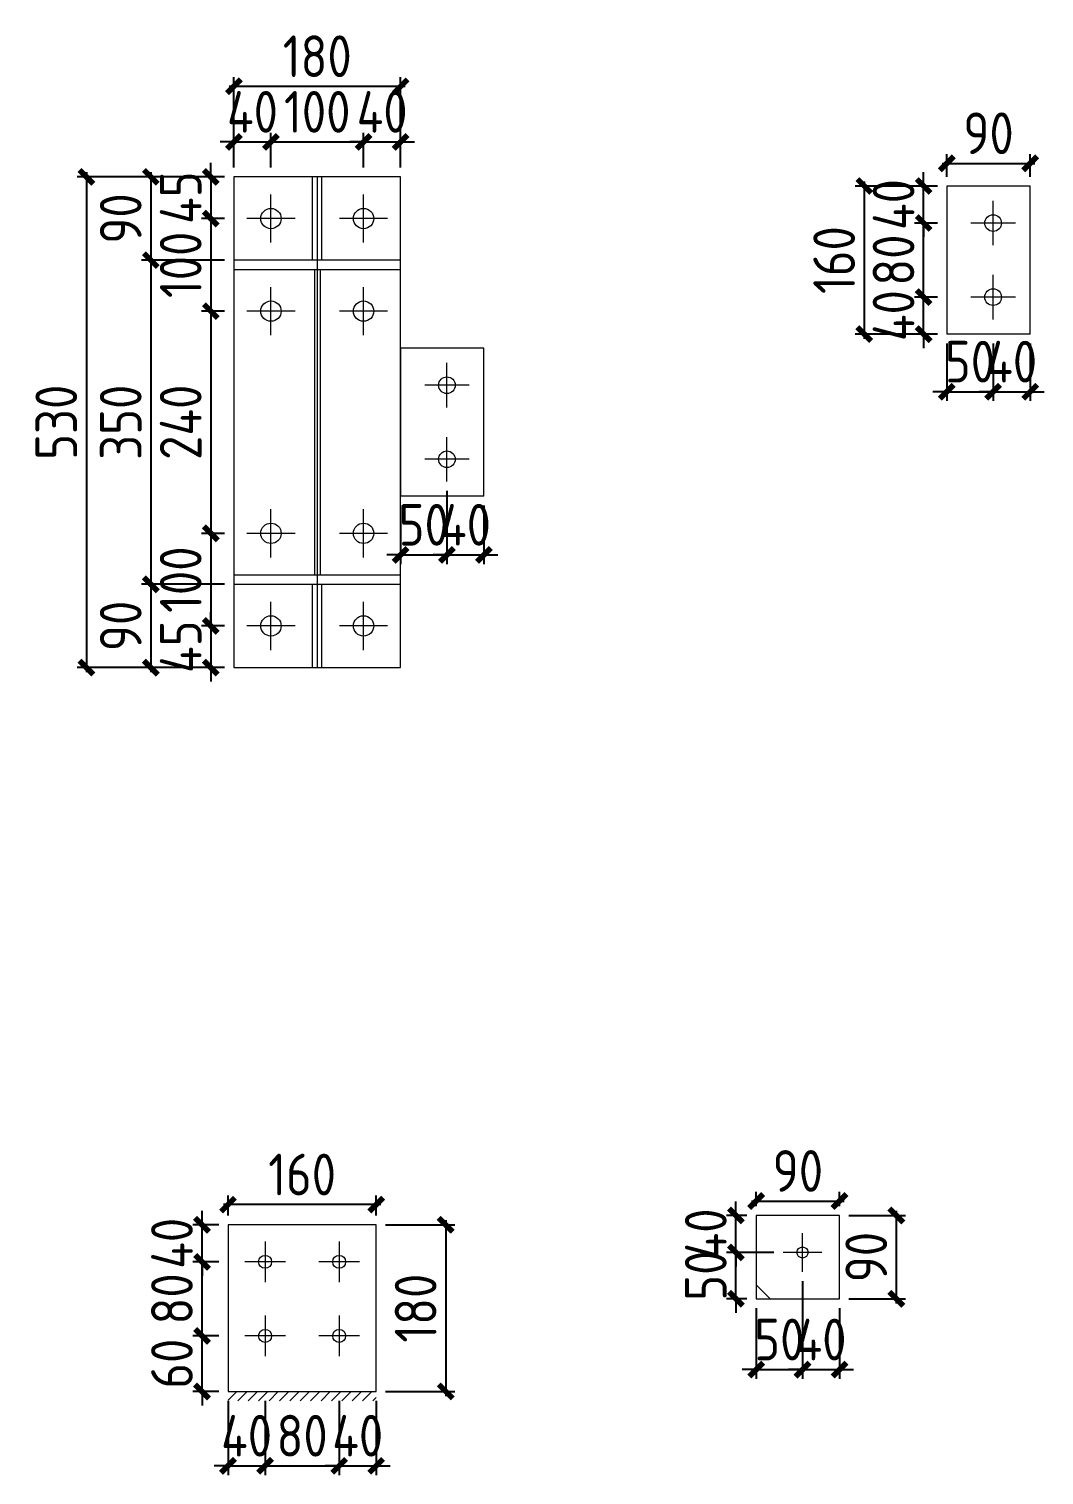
# Model space of a CAD drawing. Extents: x 485428 to 797698, y 56414 to 211814.
# Drawn here: x 760283 to 762476, y 138087 to 141211 of the extents above; entities that cross this region are included whole.
import ezdxf

# ---------------------------------------------------------------- set-up
doc = ezdxf.new("R2010")
doc.units = 0
doc.header["$LTSCALE"] = 1000
doc.header["$MEASUREMENT"] = 0
doc.styles.get("Standard").update_dxf_attribs({"font": 'gbenor.shx', "bigfont": 'gbcbig.shx'})
doc.dimstyles.get("Standard").update_dxf_attribs({"dimscale": 100, "dimtxt": 2, "dimasz": 0.4, "dimexe": 0.5, "dimexo": 1, "dimgap": 0.5, "dimtad": 1, "dimdec": 0, "dimzin": 0, "dimdsep": 46, "dimtxsty": 'Standard', "dimblk": 'ARCHTICK', "dimcen": 0.09, "dimadec": 0, "dimazin": 0, "dimtfac": 1, "dimtdec": 0, "dimtix": 1, "dimtmove": 2, "dimatfit": 3, "dimfxl": 1, "dimtolj": 1, "dimtzin": 0, "dimarcsym": 0})

# ---------------------------------------------------------------- blocks, each defined once
blk = doc.blocks.new('_ArchTick')
at = {"color": 0, "linetype": 'ByBlock', "const_width": 0.4}
blk.add_lwpolyline([(-0.5, -0.5), (0.5, 0.5)], dxfattribs=at)
blk = doc.blocks.new('*D2225')
at = {"color": 3, "lineweight": -2}
for p, q in [((760726.1, 140910.9), (760726.1, 140986.4)), ((760806.1, 140910.9), (760806.1, 140986.4)), ((760726.1, 140966.4), (760696.1, 140966.4)), ((760726.1, 140966.4), (760806.1, 140966.4)), ((760806.1, 140966.4), (760836.1, 140966.4))]:
    blk.add_line(p, q, dxfattribs=at)
at = {"layer": 'Defpoints', "color": 0}
for p in [(760806.1, 140966.4), (760726.1, 140890.9), (760806.1, 140890.9)]:
    blk.add_point(p, dxfattribs=at)
at = {"color": 3, "lineweight": -2, "xscale": 30, "yscale": 30, "zscale": 30}
blk.add_blockref('_ArchTick', (760726.1, 140966.4), dxfattribs=at)
at = {"color": 3, "lineweight": -2, "xscale": 30, "yscale": 30, "zscale": 30, "rotation": 180}
blk.add_blockref('_ArchTick', (760806.1, 140966.4), dxfattribs=at)
at = {"color": 0, "lineweight": 15, "insert": (760766.1, 141031.4), "char_height": 90, "attachment_point": 5}
blk.add_mtext('\\A1;40', dxfattribs=at)
blk = doc.blocks.new('*D2188')
at = {"color": 3, "lineweight": -2}
for p, q in [((760806.1, 140910.9), (760806.1, 140986.4)), ((761006.1, 140910.9), (761006.1, 140986.4)), ((760796.1, 140966.4), (761016.1, 140966.4))]:
    blk.add_line(p, q, dxfattribs=at)
at = {"layer": 'Defpoints', "color": 0}
for p in [(761006.1, 140966.4), (760806.1, 140890.9), (761006.1, 140890.9)]:
    blk.add_point(p, dxfattribs=at)
at = {"color": 3, "lineweight": -2, "xscale": 30, "yscale": 30, "zscale": 30, "rotation": 180}
blk.add_blockref('_ArchTick', (760806.1, 140966.4), dxfattribs=at)
at = {"color": 3, "lineweight": -2, "xscale": 30, "yscale": 30, "zscale": 30}
blk.add_blockref('_ArchTick', (761006.1, 140966.4), dxfattribs=at)
at = {"color": 0, "lineweight": 15, "insert": (760906.1, 141031.4), "char_height": 90, "attachment_point": 5}
blk.add_mtext('\\A1;100', dxfattribs=at)
blk = doc.blocks.new('*D2226')
at = {"color": 3, "lineweight": -2}
for p, q in [((761006.1, 140910.9), (761006.1, 140986.4)), ((761086.1, 140910.9), (761086.1, 140986.4)), ((761006.1, 140966.4), (760976.1, 140966.4)), ((761006.1, 140966.4), (761086.1, 140966.4)), ((761086.1, 140966.4), (761116.1, 140966.4))]:
    blk.add_line(p, q, dxfattribs=at)
at = {"layer": 'Defpoints', "color": 0}
for p in [(761086.1, 140966.4), (761006.1, 140890.9), (761086.1, 140890.9)]:
    blk.add_point(p, dxfattribs=at)
at = {"color": 3, "lineweight": -2, "xscale": 30, "yscale": 30, "zscale": 30}
blk.add_blockref('_ArchTick', (761006.1, 140966.4), dxfattribs=at)
at = {"color": 3, "lineweight": -2, "xscale": 30, "yscale": 30, "zscale": 30, "rotation": 180}
blk.add_blockref('_ArchTick', (761086.1, 140966.4), dxfattribs=at)
at = {"color": 0, "lineweight": 15, "insert": (761046.1, 141031.4), "char_height": 90, "attachment_point": 5}
blk.add_mtext('\\A1;40', dxfattribs=at)
blk = doc.blocks.new('*D2189')
at = {"color": 3, "lineweight": -2}
for p, q in [((760676.2, 140890.9), (760676.2, 140920.9)), ((760706.1, 140890.9), (760656.2, 140890.9)), ((760676.2, 140890.9), (760676.2, 140800.9)), ((760706.1, 140800.9), (760656.2, 140800.9)), ((760676.2, 140800.9), (760676.2, 140770.9))]:
    blk.add_line(p, q, dxfattribs=at)
at = {"layer": 'Defpoints', "color": 0}
for p in [(760726.1, 140890.9), (760676.2, 140800.9), (760726.1, 140800.9)]:
    blk.add_point(p, dxfattribs=at)
at = {"color": 3, "lineweight": -2, "xscale": 30, "yscale": 30, "zscale": 30}
for p, rotation in [((760676.2, 140890.9), 270), ((760676.2, 140800.9), 90)]:
    blk.add_blockref('_ArchTick', p, dxfattribs=dict(at, rotation=rotation))
at = {"color": 0, "lineweight": 15, "insert": (760611.2, 140845.9), "char_height": 90, "attachment_point": 5, "rotation": 90}
blk.add_mtext('\\A1;45', dxfattribs=at)
blk = doc.blocks.new('*D2190')
at = {"color": 3, "lineweight": -2}
for p, q in [((760706.1, 140800.9), (760656.2, 140800.9)), ((760676.2, 140810.9), (760676.2, 140590.9)), ((760706.1, 140600.9), (760656.2, 140600.9))]:
    blk.add_line(p, q, dxfattribs=at)
at = {"layer": 'Defpoints', "color": 0}
for p in [(760726.1, 140800.9), (760676.2, 140600.9), (760726.1, 140600.9)]:
    blk.add_point(p, dxfattribs=at)
at = {"color": 3, "lineweight": -2, "xscale": 30, "yscale": 30, "zscale": 30}
for p, rotation in [((760676.2, 140800.9), 90), ((760676.2, 140600.9), 270)]:
    blk.add_blockref('_ArchTick', p, dxfattribs=dict(at, rotation=rotation))
at = {"color": 0, "lineweight": 15, "insert": (760611.2, 140700.9), "char_height": 90, "attachment_point": 5, "rotation": 90}
blk.add_mtext('\\A1;100', dxfattribs=at)
blk = doc.blocks.new('*D2191')
at = {"color": 3, "lineweight": -2}
for p, q in [((760676.2, 140610.9), (760676.2, 140110.9)), ((760706.1, 140600.9), (760656.2, 140600.9)), ((760706.1, 140120.9), (760656.2, 140120.9))]:
    blk.add_line(p, q, dxfattribs=at)
at = {"layer": 'Defpoints', "color": 0}
for p in [(760726.1, 140600.9), (760676.2, 140120.9), (760726.1, 140120.9)]:
    blk.add_point(p, dxfattribs=at)
at = {"color": 3, "lineweight": -2, "xscale": 30, "yscale": 30, "zscale": 30}
for p, rotation in [((760676.2, 140600.9), 90), ((760676.2, 140120.9), 270)]:
    blk.add_blockref('_ArchTick', p, dxfattribs=dict(at, rotation=rotation))
at = {"color": 0, "lineweight": 15, "insert": (760611.2, 140360.9), "char_height": 90, "attachment_point": 5, "rotation": 90}
blk.add_mtext('\\A1;240', dxfattribs=at)
blk = doc.blocks.new('*D2192')
at = {"color": 3, "lineweight": -2}
for p, q in [((760706.1, 140120.9), (760656.2, 140120.9)), ((760676.2, 140130.9), (760676.2, 139910.9)), ((760706.1, 139920.9), (760656.2, 139920.9))]:
    blk.add_line(p, q, dxfattribs=at)
at = {"layer": 'Defpoints', "color": 0}
for p in [(760726.1, 140120.9), (760676.2, 139920.9), (760726.1, 139920.9)]:
    blk.add_point(p, dxfattribs=at)
at = {"color": 3, "lineweight": -2, "xscale": 30, "yscale": 30, "zscale": 30}
for p, rotation in [((760676.2, 140120.9), 90), ((760676.2, 139920.9), 270)]:
    blk.add_blockref('_ArchTick', p, dxfattribs=dict(at, rotation=rotation))
at = {"color": 0, "lineweight": 15, "insert": (760611.2, 140020.9), "char_height": 90, "attachment_point": 5, "rotation": 90}
blk.add_mtext('\\A1;100', dxfattribs=at)
blk = doc.blocks.new('*D2227')
at = {"color": 3, "lineweight": -2}
for p, q in [((760676.2, 139920.9), (760676.2, 139950.9)), ((760706.1, 139920.9), (760656.2, 139920.9)), ((760676.2, 139920.9), (760676.2, 139830.9)), ((760706.1, 139830.9), (760656.2, 139830.9)), ((760676.2, 139830.9), (760676.2, 139800.9))]:
    blk.add_line(p, q, dxfattribs=at)
at = {"layer": 'Defpoints', "color": 0}
for p in [(760726.1, 139920.9), (760676.2, 139830.9), (760726.1, 139830.9)]:
    blk.add_point(p, dxfattribs=at)
at = {"color": 3, "lineweight": -2, "xscale": 30, "yscale": 30, "zscale": 30}
for p, rotation in [((760676.2, 139920.9), 270), ((760676.2, 139830.9), 90)]:
    blk.add_blockref('_ArchTick', p, dxfattribs=dict(at, rotation=rotation))
at = {"color": 0, "lineweight": 15, "insert": (760611.2, 139875.9), "char_height": 90, "attachment_point": 5, "rotation": 90}
blk.add_mtext('\\A1;45', dxfattribs=at)
blk = doc.blocks.new('*D2228')
at = {"color": 3, "lineweight": -2}
for p, q in [((760706.1, 140890.9), (760526.7, 140890.9)), ((760546.7, 140900.9), (760546.7, 140700.9)), ((760706.1, 140710.9), (760526.7, 140710.9))]:
    blk.add_line(p, q, dxfattribs=at)
at = {"layer": 'Defpoints', "color": 0}
for p in [(760726.1, 140890.9), (760546.7, 140710.9), (760726.1, 140710.9)]:
    blk.add_point(p, dxfattribs=at)
at = {"color": 3, "lineweight": -2, "xscale": 30, "yscale": 30, "zscale": 30}
for p, rotation in [((760546.7, 140890.9), 90), ((760546.7, 140710.9), 270)]:
    blk.add_blockref('_ArchTick', p, dxfattribs=dict(at, rotation=rotation))
at = {"color": 0, "lineweight": 15, "insert": (760481.7, 140800.9), "char_height": 90, "attachment_point": 5, "rotation": 90}
blk.add_mtext('\\A1;90', dxfattribs=at)
blk = doc.blocks.new('*D2229')
at = {"color": 3, "lineweight": -2}
for p, q in [((760706.1, 140710.9), (760526.7, 140710.9)), ((760546.7, 140720.9), (760546.7, 140000.9)), ((760706.1, 140010.9), (760526.7, 140010.9))]:
    blk.add_line(p, q, dxfattribs=at)
at = {"layer": 'Defpoints', "color": 0}
for p in [(760726.1, 140710.9), (760546.7, 140010.9), (760726.1, 140010.9)]:
    blk.add_point(p, dxfattribs=at)
at = {"color": 3, "lineweight": -2, "xscale": 30, "yscale": 30, "zscale": 30}
for p, rotation in [((760546.7, 140710.9), 90), ((760546.7, 140010.9), 270)]:
    blk.add_blockref('_ArchTick', p, dxfattribs=dict(at, rotation=rotation))
at = {"color": 0, "lineweight": 15, "insert": (760481.7, 140360.9), "char_height": 90, "attachment_point": 5, "rotation": 90}
blk.add_mtext('\\A1;350', dxfattribs=at)
blk = doc.blocks.new('*D2230')
at = {"color": 3, "lineweight": -2}
for p, q in [((760706.1, 140010.9), (760526.7, 140010.9)), ((760546.7, 140020.9), (760546.7, 139820.9)), ((760706.1, 139830.9), (760526.7, 139830.9))]:
    blk.add_line(p, q, dxfattribs=at)
at = {"layer": 'Defpoints', "color": 0}
for p in [(760726.1, 140010.9), (760546.7, 139830.9), (760726.1, 139830.9)]:
    blk.add_point(p, dxfattribs=at)
at = {"color": 3, "lineweight": -2, "xscale": 30, "yscale": 30, "zscale": 30}
for p, rotation in [((760546.7, 140010.9), 90), ((760546.7, 139830.9), 270)]:
    blk.add_blockref('_ArchTick', p, dxfattribs=dict(at, rotation=rotation))
at = {"color": 0, "lineweight": 15, "insert": (760481.7, 139920.9), "char_height": 90, "attachment_point": 5, "rotation": 90}
blk.add_mtext('\\A1;90', dxfattribs=at)
blk = doc.blocks.new('*D2231')
at = {"color": 3, "lineweight": -2}
for p, q in [((760706.1, 140890.9), (760387.5, 140890.9)), ((760407.5, 140900.9), (760407.5, 139820.9)), ((760706.1, 139830.9), (760387.5, 139830.9))]:
    blk.add_line(p, q, dxfattribs=at)
at = {"layer": 'Defpoints', "color": 0}
for p in [(760726.1, 140890.9), (760407.5, 139830.9), (760726.1, 139830.9)]:
    blk.add_point(p, dxfattribs=at)
at = {"color": 3, "lineweight": -2, "xscale": 30, "yscale": 30, "zscale": 30}
for p, rotation in [((760407.5, 140890.9), 90), ((760407.5, 139830.9), 270)]:
    blk.add_blockref('_ArchTick', p, dxfattribs=dict(at, rotation=rotation))
at = {"color": 0, "lineweight": 15, "insert": (760342.5, 140360.9), "char_height": 90, "attachment_point": 5, "rotation": 90}
blk.add_mtext('\\A1;530', dxfattribs=at)
blk = doc.blocks.new('*D2232')
at = {"color": 3, "lineweight": -2}
for p, q in [((760726.1, 140910.9), (760726.1, 141106.5)), ((761086.1, 140910.9), (761086.1, 141106.5)), ((761096.1, 141086.5), (760716.1, 141086.5))]:
    blk.add_line(p, q, dxfattribs=at)
at = {"layer": 'Defpoints', "color": 0}
for p in [(760726.1, 141086.5), (760726.1, 140890.9), (761086.1, 140890.9)]:
    blk.add_point(p, dxfattribs=at)
at = {"color": 3, "lineweight": -2, "xscale": 30, "yscale": 30, "zscale": 30, "rotation": 180}
blk.add_blockref('_ArchTick', (760726.1, 141086.5), dxfattribs=at)
at = {"color": 3, "lineweight": -2, "xscale": 30, "yscale": 30, "zscale": 30}
blk.add_blockref('_ArchTick', (761086.1, 141086.5), dxfattribs=at)
at = {"color": 0, "lineweight": 15, "insert": (760906.1, 141151.5), "char_height": 90, "attachment_point": 5}
blk.add_mtext('\\A1;180', dxfattribs=at)
blk = doc.blocks.new('*D2233')
at = {"color": 3, "lineweight": -2}
for p, q in [((762215.5, 140631.2), (762215.5, 140661.2)), ((762245.6, 140631.2), (762195.5, 140631.2)), ((762215.5, 140551.2), (762215.5, 140631.2)), ((762245.6, 140551.2), (762195.5, 140551.2)), ((762215.5, 140551.2), (762215.5, 140521.2))]:
    blk.add_line(p, q, dxfattribs=at)
at = {"layer": 'Defpoints', "color": 0}
for p in [(762215.5, 140631.2), (762265.6, 140631.2), (762265.6, 140551.2)]:
    blk.add_point(p, dxfattribs=at)
at = {"color": 3, "lineweight": -2, "xscale": 30, "yscale": 30, "zscale": 30}
for p, rotation in [((762215.5, 140631.2), 270), ((762215.5, 140551.2), 90)]:
    blk.add_blockref('_ArchTick', p, dxfattribs=dict(at, rotation=rotation))
at = {"color": 0, "lineweight": 15, "insert": (762150.5, 140591.2), "char_height": 90, "attachment_point": 5, "rotation": 90}
blk.add_mtext('\\A1;40', dxfattribs=at)
blk = doc.blocks.new('*D2193')
at = {"color": 3, "lineweight": -2}
for p, q in [((762245.6, 140791.2), (762195.5, 140791.2)), ((762215.5, 140621.2), (762215.5, 140801.2)), ((762245.6, 140631.2), (762195.5, 140631.2))]:
    blk.add_line(p, q, dxfattribs=at)
at = {"layer": 'Defpoints', "color": 0}
for p in [(762215.5, 140791.2), (762265.6, 140791.2), (762265.6, 140631.2)]:
    blk.add_point(p, dxfattribs=at)
at = {"color": 3, "lineweight": -2, "xscale": 30, "yscale": 30, "zscale": 30}
for p, rotation in [((762215.5, 140791.2), 90), ((762215.5, 140631.2), 270)]:
    blk.add_blockref('_ArchTick', p, dxfattribs=dict(at, rotation=rotation))
at = {"color": 0, "lineweight": 15, "insert": (762150.5, 140711.2), "char_height": 90, "attachment_point": 5, "rotation": 90}
blk.add_mtext('\\A1;80', dxfattribs=at)
blk = doc.blocks.new('*D2234')
at = {"color": 3, "lineweight": -2}
for p, q in [((762215.5, 140871.2), (762215.5, 140901.2)), ((762245.6, 140871.2), (762195.5, 140871.2)), ((762215.5, 140791.2), (762215.5, 140871.2)), ((762245.6, 140791.2), (762195.5, 140791.2)), ((762215.5, 140791.2), (762215.5, 140761.2))]:
    blk.add_line(p, q, dxfattribs=at)
at = {"layer": 'Defpoints', "color": 0}
for p in [(762215.5, 140871.2), (762265.6, 140871.2), (762265.6, 140791.2)]:
    blk.add_point(p, dxfattribs=at)
at = {"color": 3, "lineweight": -2, "xscale": 30, "yscale": 30, "zscale": 30}
for p, rotation in [((762215.5, 140871.2), 270), ((762215.5, 140791.2), 90)]:
    blk.add_blockref('_ArchTick', p, dxfattribs=dict(at, rotation=rotation))
at = {"color": 0, "lineweight": 15, "insert": (762150.5, 140831.2), "char_height": 90, "attachment_point": 5, "rotation": 90}
blk.add_mtext('\\A1;40', dxfattribs=at)
blk = doc.blocks.new('*D2194')
at = {"color": 3, "lineweight": -2}
for p, q in [((762265.6, 140531.2), (762265.6, 140406.8)), ((762365.6, 140531.2), (762365.6, 140406.8)), ((762265.6, 140426.8), (762235.6, 140426.8)), ((762265.6, 140426.8), (762365.6, 140426.8)), ((762365.6, 140426.8), (762395.6, 140426.8))]:
    blk.add_line(p, q, dxfattribs=at)
at = {"layer": 'Defpoints', "color": 0}
for p in [(762265.6, 140551.2), (762365.6, 140551.2), (762365.6, 140426.8)]:
    blk.add_point(p, dxfattribs=at)
at = {"color": 3, "lineweight": -2, "xscale": 30, "yscale": 30, "zscale": 30}
blk.add_blockref('_ArchTick', (762265.6, 140426.8), dxfattribs=at)
at = {"color": 3, "lineweight": -2, "xscale": 30, "yscale": 30, "zscale": 30, "rotation": 180}
blk.add_blockref('_ArchTick', (762365.6, 140426.8), dxfattribs=at)
at = {"color": 0, "lineweight": 15, "insert": (762315.6, 140491.8), "char_height": 90, "attachment_point": 5}
blk.add_mtext('\\A1;50', dxfattribs=at)
blk = doc.blocks.new('*D2235')
at = {"color": 3, "lineweight": -2}
for p, q in [((762365.6, 140531.2), (762365.6, 140406.8)), ((762445.6, 140531.2), (762445.6, 140406.8)), ((762365.6, 140426.8), (762335.6, 140426.8)), ((762365.6, 140426.8), (762445.6, 140426.8)), ((762445.6, 140426.8), (762475.6, 140426.8))]:
    blk.add_line(p, q, dxfattribs=at)
at = {"layer": 'Defpoints', "color": 0}
for p in [(762365.6, 140551.2), (762445.6, 140551.2), (762445.6, 140426.8)]:
    blk.add_point(p, dxfattribs=at)
at = {"color": 3, "lineweight": -2, "xscale": 30, "yscale": 30, "zscale": 30}
blk.add_blockref('_ArchTick', (762365.6, 140426.8), dxfattribs=at)
at = {"color": 3, "lineweight": -2, "xscale": 30, "yscale": 30, "zscale": 30, "rotation": 180}
blk.add_blockref('_ArchTick', (762445.6, 140426.8), dxfattribs=at)
at = {"color": 0, "lineweight": 15, "insert": (762405.6, 140491.8), "char_height": 90, "attachment_point": 5}
blk.add_mtext('\\A1;40', dxfattribs=at)
blk = doc.blocks.new('*D2236')
at = {"color": 3, "lineweight": -2}
for p, q in [((762245.6, 140871.2), (762067.3, 140871.2)), ((762087.3, 140881.2), (762087.3, 140541.2)), ((762245.6, 140551.2), (762067.3, 140551.2))]:
    blk.add_line(p, q, dxfattribs=at)
at = {"layer": 'Defpoints', "color": 0}
for p in [(762265.6, 140871.2), (762087.3, 140551.2), (762265.6, 140551.2)]:
    blk.add_point(p, dxfattribs=at)
at = {"color": 3, "lineweight": -2, "xscale": 30, "yscale": 30, "zscale": 30}
for p, rotation in [((762087.3, 140871.2), 90), ((762087.3, 140551.2), 270)]:
    blk.add_blockref('_ArchTick', p, dxfattribs=dict(at, rotation=rotation))
at = {"color": 0, "lineweight": 15, "insert": (762022.3, 140711.2), "char_height": 90, "attachment_point": 5, "rotation": 90}
blk.add_mtext('\\A1;160', dxfattribs=at)
blk = doc.blocks.new('*D2237')
at = {"color": 3, "lineweight": -2}
for p, q in [((762255.6, 140920.1), (762455.6, 140920.1)), ((762265.6, 140891.2), (762265.6, 140940.1)), ((762445.6, 140891.2), (762445.6, 140940.1))]:
    blk.add_line(p, q, dxfattribs=at)
at = {"layer": 'Defpoints', "color": 0}
for p in [(762445.6, 140920.1), (762265.6, 140871.2), (762445.6, 140871.2)]:
    blk.add_point(p, dxfattribs=at)
at = {"color": 3, "lineweight": -2, "xscale": 30, "yscale": 30, "zscale": 30, "rotation": 180}
blk.add_blockref('_ArchTick', (762265.6, 140920.1), dxfattribs=at)
at = {"color": 3, "lineweight": -2, "xscale": 30, "yscale": 30, "zscale": 30}
blk.add_blockref('_ArchTick', (762445.6, 140920.1), dxfattribs=at)
at = {"color": 0, "lineweight": 15, "insert": (762355.6, 140985.1), "char_height": 90, "attachment_point": 5}
blk.add_mtext('\\A1;90', dxfattribs=at)
blk = doc.blocks.new('*D2238')
at = {"color": 3, "lineweight": -2}
for p, q in [((761186.1, 140212.9), (761186.1, 140054.4)), ((761086.1, 140180.9), (761086.1, 140054.4)), ((761086.1, 140074.4), (761056.1, 140074.4)), ((761086.1, 140074.4), (761186.1, 140074.4)), ((761186.1, 140074.4), (761216.1, 140074.4))]:
    blk.add_line(p, q, dxfattribs=at)
at = {"layer": 'Defpoints', "color": 0}
for p in [(761186.1, 140232.9), (761086.1, 140200.9), (761186.1, 140074.4)]:
    blk.add_point(p, dxfattribs=at)
at = {"color": 3, "lineweight": -2, "xscale": 30, "yscale": 30, "zscale": 30}
blk.add_blockref('_ArchTick', (761086.1, 140074.4), dxfattribs=at)
at = {"color": 3, "lineweight": -2, "xscale": 30, "yscale": 30, "zscale": 30, "rotation": 180}
blk.add_blockref('_ArchTick', (761186.1, 140074.4), dxfattribs=at)
at = {"color": 0, "lineweight": 15, "insert": (761136.1, 140139.4), "char_height": 90, "attachment_point": 5}
blk.add_mtext('\\A1;50', dxfattribs=at)
blk = doc.blocks.new('*D2239')
at = {"color": 3, "lineweight": -2}
for p, q in [((761186.1, 140212.9), (761186.1, 140054.4)), ((761266.1, 140180.9), (761266.1, 140054.4)), ((761186.1, 140074.4), (761156.1, 140074.4)), ((761186.1, 140074.4), (761266.1, 140074.4)), ((761266.1, 140074.4), (761296.1, 140074.4))]:
    blk.add_line(p, q, dxfattribs=at)
at = {"layer": 'Defpoints', "color": 0}
for p in [(761186.1, 140232.9), (761266.1, 140200.9), (761266.1, 140074.4)]:
    blk.add_point(p, dxfattribs=at)
at = {"color": 3, "lineweight": -2, "xscale": 30, "yscale": 30, "zscale": 30}
blk.add_blockref('_ArchTick', (761186.1, 140074.4), dxfattribs=at)
at = {"color": 3, "lineweight": -2, "xscale": 30, "yscale": 30, "zscale": 30, "rotation": 180}
blk.add_blockref('_ArchTick', (761266.1, 140074.4), dxfattribs=at)
at = {"color": 0, "lineweight": 15, "insert": (761226.1, 140139.4), "char_height": 90, "attachment_point": 5}
blk.add_mtext('\\A1;40', dxfattribs=at)
blk = doc.blocks.new('*D2256')
at = {"color": 3, "lineweight": -2}
for p, q in [((760713.4, 138247.3), (760713.4, 138086.7)), ((760793.4, 138247.3), (760793.4, 138086.7)), ((760713.4, 138106.7), (760683.4, 138106.7)), ((760713.4, 138106.7), (760793.4, 138106.7)), ((760793.4, 138106.7), (760823.4, 138106.7))]:
    blk.add_line(p, q, dxfattribs=at)
at = {"layer": 'Defpoints', "color": 0}
for p in [(760713.4, 138267.3), (760793.4, 138267.3), (760793.4, 138106.7)]:
    blk.add_point(p, dxfattribs=at)
at = {"color": 3, "lineweight": -2, "xscale": 30, "yscale": 30, "zscale": 30}
blk.add_blockref('_ArchTick', (760713.4, 138106.7), dxfattribs=at)
at = {"color": 3, "lineweight": -2, "xscale": 30, "yscale": 30, "zscale": 30, "rotation": 180}
blk.add_blockref('_ArchTick', (760793.4, 138106.7), dxfattribs=at)
at = {"color": 0, "lineweight": 15, "insert": (760753.4, 138171.7), "char_height": 90, "attachment_point": 5}
blk.add_mtext('\\A1;40', dxfattribs=at)
blk = doc.blocks.new('*D2208')
at = {"color": 3, "lineweight": -2}
for p, q in [((760793.4, 138247.3), (760793.4, 138086.7)), ((760953.4, 138247.3), (760953.4, 138086.7)), ((760783.4, 138106.7), (760963.4, 138106.7))]:
    blk.add_line(p, q, dxfattribs=at)
at = {"layer": 'Defpoints', "color": 0}
for p in [(760793.4, 138267.3), (760953.4, 138267.3), (760953.4, 138106.7)]:
    blk.add_point(p, dxfattribs=at)
at = {"color": 3, "lineweight": -2, "xscale": 30, "yscale": 30, "zscale": 30, "rotation": 180}
blk.add_blockref('_ArchTick', (760793.4, 138106.7), dxfattribs=at)
at = {"color": 3, "lineweight": -2, "xscale": 30, "yscale": 30, "zscale": 30}
blk.add_blockref('_ArchTick', (760953.4, 138106.7), dxfattribs=at)
at = {"color": 0, "lineweight": 15, "insert": (760873.4, 138171.7), "char_height": 90, "attachment_point": 5}
blk.add_mtext('\\A1;80', dxfattribs=at)
blk = doc.blocks.new('*D2209')
at = {"color": 3, "lineweight": -2}
for p, q in [((760953.4, 138247.3), (760953.4, 138086.7)), ((761033.4, 138247.3), (761033.4, 138086.7)), ((760953.4, 138106.7), (760923.4, 138106.7)), ((760953.4, 138106.7), (761033.4, 138106.7)), ((761033.4, 138106.7), (761063.4, 138106.7))]:
    blk.add_line(p, q, dxfattribs=at)
at = {"layer": 'Defpoints', "color": 0}
for p in [(760953.4, 138267.3), (761033.4, 138267.3), (761033.4, 138106.7)]:
    blk.add_point(p, dxfattribs=at)
at = {"color": 3, "lineweight": -2, "xscale": 30, "yscale": 30, "zscale": 30}
blk.add_blockref('_ArchTick', (760953.4, 138106.7), dxfattribs=at)
at = {"color": 3, "lineweight": -2, "xscale": 30, "yscale": 30, "zscale": 30, "rotation": 180}
blk.add_blockref('_ArchTick', (761033.4, 138106.7), dxfattribs=at)
at = {"color": 0, "lineweight": 15, "insert": (760993.4, 138171.7), "char_height": 90, "attachment_point": 5}
blk.add_mtext('\\A1;40', dxfattribs=at)
blk = doc.blocks.new('*D2210')
at = {"color": 3, "lineweight": -2}
for p, q in [((760657.3, 138387.3), (760657.3, 138417.3)), ((760693.4, 138387.3), (760637.3, 138387.3)), ((760657.3, 138267.3), (760657.3, 138387.3)), ((760693.4, 138267.3), (760637.3, 138267.3)), ((760657.3, 138267.3), (760657.3, 138237.3))]:
    blk.add_line(p, q, dxfattribs=at)
at = {"layer": 'Defpoints', "color": 0}
for p in [(760657.3, 138387.3), (760713.4, 138387.3), (760713.4, 138267.3)]:
    blk.add_point(p, dxfattribs=at)
at = {"color": 3, "lineweight": -2, "xscale": 30, "yscale": 30, "zscale": 30}
for p, rotation in [((760657.3, 138387.3), 270), ((760657.3, 138267.3), 90)]:
    blk.add_blockref('_ArchTick', p, dxfattribs=dict(at, rotation=rotation))
at = {"color": 0, "lineweight": 15, "insert": (760592.3, 138327.3), "char_height": 90, "attachment_point": 5, "rotation": 90}
blk.add_mtext('\\A1;60', dxfattribs=at)
blk = doc.blocks.new('*D2211')
at = {"color": 3, "lineweight": -2}
for p, q in [((760693.4, 138547.3), (760637.3, 138547.3)), ((760657.3, 138377.3), (760657.3, 138557.3)), ((760693.4, 138387.3), (760637.3, 138387.3))]:
    blk.add_line(p, q, dxfattribs=at)
at = {"layer": 'Defpoints', "color": 0}
for p in [(760657.3, 138547.3), (760713.4, 138547.3), (760713.4, 138387.3)]:
    blk.add_point(p, dxfattribs=at)
at = {"color": 3, "lineweight": -2, "xscale": 30, "yscale": 30, "zscale": 30}
for p, rotation in [((760657.3, 138547.3), 90), ((760657.3, 138387.3), 270)]:
    blk.add_blockref('_ArchTick', p, dxfattribs=dict(at, rotation=rotation))
at = {"color": 0, "lineweight": 15, "insert": (760592.3, 138467.3), "char_height": 90, "attachment_point": 5, "rotation": 90}
blk.add_mtext('\\A1;80', dxfattribs=at)
blk = doc.blocks.new('*D2257')
at = {"color": 3, "lineweight": -2}
for p, q in [((760657.3, 138627.3), (760657.3, 138657.3)), ((760693.4, 138627.3), (760637.3, 138627.3)), ((760657.3, 138547.3), (760657.3, 138627.3)), ((760693.4, 138547.3), (760637.3, 138547.3)), ((760657.3, 138547.3), (760657.3, 138517.3))]:
    blk.add_line(p, q, dxfattribs=at)
at = {"layer": 'Defpoints', "color": 0}
for p in [(760657.3, 138627.3), (760713.4, 138627.3), (760713.4, 138547.3)]:
    blk.add_point(p, dxfattribs=at)
at = {"color": 3, "lineweight": -2, "xscale": 30, "yscale": 30, "zscale": 30}
for p, rotation in [((760657.3, 138627.3), 270), ((760657.3, 138547.3), 90)]:
    blk.add_blockref('_ArchTick', p, dxfattribs=dict(at, rotation=rotation))
at = {"color": 0, "lineweight": 15, "insert": (760592.3, 138587.3), "char_height": 90, "attachment_point": 5, "rotation": 90}
blk.add_mtext('\\A1;40', dxfattribs=at)
blk = doc.blocks.new('*D2258')
at = {"color": 3, "lineweight": -2}
for p, q in [((761043.4, 138670.9), (760703.4, 138670.9)), ((760713.4, 138647.3), (760713.4, 138690.9)), ((761033.4, 138647.3), (761033.4, 138690.9))]:
    blk.add_line(p, q, dxfattribs=at)
at = {"layer": 'Defpoints', "color": 0}
for p in [(760713.4, 138670.9), (760713.4, 138627.3), (761033.4, 138627.3)]:
    blk.add_point(p, dxfattribs=at)
at = {"color": 3, "lineweight": -2, "xscale": 30, "yscale": 30, "zscale": 30, "rotation": 180}
blk.add_blockref('_ArchTick', (760713.4, 138670.9), dxfattribs=at)
at = {"color": 3, "lineweight": -2, "xscale": 30, "yscale": 30, "zscale": 30}
blk.add_blockref('_ArchTick', (761033.4, 138670.9), dxfattribs=at)
at = {"color": 0, "lineweight": 15, "insert": (760873.4, 138735.9), "char_height": 90, "attachment_point": 5}
blk.add_mtext('\\A1;160', dxfattribs=at)
blk = doc.blocks.new('*D2212')
at = {"color": 3, "lineweight": -2}
for p, q in [((761183.5, 138637.3), (761183.5, 138257.3)), ((761053.4, 138627.3), (761203.5, 138627.3)), ((761053.4, 138267.3), (761203.5, 138267.3))]:
    blk.add_line(p, q, dxfattribs=at)
at = {"layer": 'Defpoints', "color": 0}
for p in [(761033.4, 138627.3), (761033.4, 138267.3), (761183.5, 138267.3)]:
    blk.add_point(p, dxfattribs=at)
at = {"color": 3, "lineweight": -2, "xscale": 30, "yscale": 30, "zscale": 30}
for p, rotation in [((761183.5, 138627.3), 90), ((761183.5, 138267.3), 270)]:
    blk.add_blockref('_ArchTick', p, dxfattribs=dict(at, rotation=rotation))
at = {"color": 0, "lineweight": 15, "insert": (761118.5, 138447.3), "char_height": 90, "attachment_point": 5, "rotation": 90}
blk.add_mtext('\\A1;180', dxfattribs=at)
blk = doc.blocks.new('*D2259')
at = {"color": 3, "lineweight": -2}
for p, q in [((761953.9, 138505.5), (761953.9, 138294.5)), ((761853.9, 138447.5), (761853.9, 138294.5)), ((761853.9, 138314.5), (761823.9, 138314.5)), ((761853.9, 138314.5), (761953.9, 138314.5)), ((761953.9, 138314.5), (761983.9, 138314.5))]:
    blk.add_line(p, q, dxfattribs=at)
at = {"layer": 'Defpoints', "color": 0}
for p in [(761953.9, 138525.5), (761853.9, 138467.5), (761953.9, 138314.5)]:
    blk.add_point(p, dxfattribs=at)
at = {"color": 3, "lineweight": -2, "xscale": 30, "yscale": 30, "zscale": 30}
blk.add_blockref('_ArchTick', (761853.9, 138314.5), dxfattribs=at)
at = {"color": 3, "lineweight": -2, "xscale": 30, "yscale": 30, "zscale": 30, "rotation": 180}
blk.add_blockref('_ArchTick', (761953.9, 138314.5), dxfattribs=at)
at = {"color": 0, "lineweight": 15, "insert": (761903.9, 138379.5), "char_height": 90, "attachment_point": 5}
blk.add_mtext('\\A1;50', dxfattribs=at)
blk = doc.blocks.new('*D2260')
at = {"color": 3, "lineweight": -2}
for p, q in [((761953.9, 138505.5), (761953.9, 138294.5)), ((762033.9, 138447.5), (762033.9, 138294.5)), ((761953.9, 138314.5), (761923.9, 138314.5)), ((761953.9, 138314.5), (762033.9, 138314.5)), ((762033.9, 138314.5), (762063.9, 138314.5))]:
    blk.add_line(p, q, dxfattribs=at)
at = {"layer": 'Defpoints', "color": 0}
for p in [(761953.9, 138525.5), (762033.9, 138467.5), (762033.9, 138314.5)]:
    blk.add_point(p, dxfattribs=at)
at = {"color": 3, "lineweight": -2, "xscale": 30, "yscale": 30, "zscale": 30}
blk.add_blockref('_ArchTick', (761953.9, 138314.5), dxfattribs=at)
at = {"color": 3, "lineweight": -2, "xscale": 30, "yscale": 30, "zscale": 30, "rotation": 180}
blk.add_blockref('_ArchTick', (762033.9, 138314.5), dxfattribs=at)
at = {"color": 0, "lineweight": 15, "insert": (761993.9, 138379.5), "char_height": 90, "attachment_point": 5}
blk.add_mtext('\\A1;40', dxfattribs=at)
blk = doc.blocks.new('*D2261')
at = {"color": 3, "lineweight": -2}
for p, q in [((761810.1, 138567.5), (761810.1, 138597.5)), ((761891.9, 138567.5), (761790.1, 138567.5)), ((761810.1, 138467.5), (761810.1, 138567.5)), ((761833.9, 138467.5), (761790.1, 138467.5)), ((761810.1, 138467.5), (761810.1, 138437.5))]:
    blk.add_line(p, q, dxfattribs=at)
at = {"layer": 'Defpoints', "color": 0}
for p in [(761810.1, 138567.5), (761911.9, 138567.5), (761853.9, 138467.5)]:
    blk.add_point(p, dxfattribs=at)
at = {"color": 3, "lineweight": -2, "xscale": 30, "yscale": 30, "zscale": 30}
for p, rotation in [((761810.1, 138567.5), 270), ((761810.1, 138467.5), 90)]:
    blk.add_blockref('_ArchTick', p, dxfattribs=dict(at, rotation=rotation))
at = {"color": 0, "lineweight": 15, "insert": (761745.1, 138517.5), "char_height": 90, "attachment_point": 5, "rotation": 90}
blk.add_mtext('\\A1;50', dxfattribs=at)
blk = doc.blocks.new('*D2262')
at = {"color": 3, "lineweight": -2}
for p, q in [((761810.1, 138647.5), (761810.1, 138677.5)), ((761833.9, 138647.5), (761790.1, 138647.5)), ((761810.1, 138567.5), (761810.1, 138647.5)), ((761891.9, 138567.5), (761790.1, 138567.5)), ((761810.1, 138567.5), (761810.1, 138537.5))]:
    blk.add_line(p, q, dxfattribs=at)
at = {"layer": 'Defpoints', "color": 0}
for p in [(761810.1, 138647.5), (761853.9, 138647.5), (761911.9, 138567.5)]:
    blk.add_point(p, dxfattribs=at)
at = {"color": 3, "lineweight": -2, "xscale": 30, "yscale": 30, "zscale": 30}
for p, rotation in [((761810.1, 138647.5), 270), ((761810.1, 138567.5), 90)]:
    blk.add_blockref('_ArchTick', p, dxfattribs=dict(at, rotation=rotation))
at = {"color": 0, "lineweight": 15, "insert": (761745.1, 138607.5), "char_height": 90, "attachment_point": 5, "rotation": 90}
blk.add_mtext('\\A1;40', dxfattribs=at)
blk = doc.blocks.new('*D2263')
at = {"color": 3, "lineweight": -2}
for p, q in [((761853.9, 138667.5), (761853.9, 138698.7)), ((762033.9, 138667.5), (762033.9, 138698.7)), ((761843.9, 138678.7), (762043.9, 138678.7))]:
    blk.add_line(p, q, dxfattribs=at)
at = {"layer": 'Defpoints', "color": 0}
for p in [(762033.9, 138678.7), (761853.9, 138647.5), (762033.9, 138647.5)]:
    blk.add_point(p, dxfattribs=at)
at = {"color": 3, "lineweight": -2, "xscale": 30, "yscale": 30, "zscale": 30, "rotation": 180}
blk.add_blockref('_ArchTick', (761853.9, 138678.7), dxfattribs=at)
at = {"color": 3, "lineweight": -2, "xscale": 30, "yscale": 30, "zscale": 30}
blk.add_blockref('_ArchTick', (762033.9, 138678.7), dxfattribs=at)
at = {"color": 0, "lineweight": 15, "insert": (761943.9, 138743.7), "char_height": 90, "attachment_point": 5}
blk.add_mtext('\\A1;90', dxfattribs=at)
blk = doc.blocks.new('*D2264')
at = {"color": 3, "lineweight": -2}
for p, q in [((762053.9, 138647.5), (762176.6, 138647.5)), ((762156.6, 138457.5), (762156.6, 138657.5)), ((762053.9, 138467.5), (762176.6, 138467.5))]:
    blk.add_line(p, q, dxfattribs=at)
at = {"layer": 'Defpoints', "color": 0}
for p in [(762033.9, 138647.5), (762156.6, 138647.5), (762033.9, 138467.5)]:
    blk.add_point(p, dxfattribs=at)
at = {"color": 3, "lineweight": -2, "xscale": 30, "yscale": 30, "zscale": 30}
for p, rotation in [((762156.6, 138647.5), 90), ((762156.6, 138467.5), 270)]:
    blk.add_blockref('_ArchTick', p, dxfattribs=dict(at, rotation=rotation))
at = {"color": 0, "lineweight": 15, "insert": (762091.6, 138557.5), "char_height": 90, "attachment_point": 5, "rotation": 90}
blk.add_mtext('\\A1;90', dxfattribs=at)

msp = doc.modelspace()

# ---------------------------------------------------------------- hatches: boundary and pattern name
at = {"lineweight": 15}
h = msp.add_hatch(dxfattribs=at)
h.set_pattern_fill('ANSI31', color=256, scale=10, style=0)
h.set_pattern_definition([(45, (278128.68, -57035.297), (-11.22532015, 11.22532015), [])])
h.paths.add_polyline_path([(761033.4, 138267.3), (761023.1, 138267.3), (761033.4, 138254)], flags=17)
h.paths.add_polyline_path([(761023.1, 138267.3), (760713.4, 138267.3), (760713.4, 138247.3), (761033.4, 138247.3), (761033.4, 138254)])

# ---------------------------------------------------------------- linework, layer by layer
for p, q in [((760726.1, 140890.9), (760726.1, 139830.9)), ((761086.1, 140890.9), (760726.1, 140890.9)), ((761086.1, 139830.9), (761086.1, 140890.9)), ((762265.6, 140871.2), (762265.6, 140551.2)), ((762445.6, 140871.2), (762265.6, 140871.2)), ((762445.6, 140551.2), (762445.6, 140871.2)), ((760806.1, 140748.9), (760806.1, 140852.9)), ((761006.1, 140748.9), (761006.1, 140852.9)), ((762365.6, 140743.2), (762365.6, 140839.2)), ((760858.1, 140800.9), (760754.1, 140800.9)), ((761058.1, 140800.9), (760954.1, 140800.9)), ((762413.6, 140791.2), (762317.6, 140791.2)), ((762365.6, 140583.2), (762365.6, 140679.2)), ((760806.1, 140548.9), (760806.1, 140652.9)), ((761006.1, 140548.9), (761006.1, 140652.9)), ((762413.6, 140631.2), (762317.6, 140631.2)), ((760858.1, 140600.9), (760754.1, 140600.9)), ((761058.1, 140600.9), (760954.1, 140600.9)), ((762445.6, 140551.2), (762265.6, 140551.2)), ((761086.1, 140520.9), (761086.1, 140200.9)), ((761266.1, 140520.9), (761086.1, 140520.9)), ((761266.1, 140200.9), (761266.1, 140520.9)), ((761186.1, 140392.9), (761186.1, 140488.9)), ((761234.1, 140440.9), (761138.1, 140440.9)), ((761186.1, 140232.9), (761186.1, 140328.9)), ((761234.1, 140280.9), (761138.1, 140280.9)), ((761266.1, 140200.9), (761086.1, 140200.9)), ((760806.1, 140068.9), (760806.1, 140172.9)), ((761006.1, 140068.9), (761006.1, 140172.9)), ((760858.1, 140120.9), (760754.1, 140120.9)), ((761058.1, 140120.9), (760954.1, 140120.9)), ((760806.1, 139868.9), (760806.1, 139972.9)), ((761006.1, 139868.9), (761006.1, 139972.9)), ((760858.1, 139920.9), (760754.1, 139920.9)), ((761058.1, 139920.9), (760954.1, 139920.9)), ((760726.1, 139830.9), (761086.1, 139830.9)), ((761853.9, 138647.5), (761853.9, 138467.5)), ((762033.9, 138647.5), (761853.9, 138647.5)), ((762033.9, 138467.5), (762033.9, 138647.5)), ((760713.4, 138627.3), (760713.4, 138267.3)), ((761033.4, 138627.3), (760713.4, 138627.3)), ((761033.4, 138267.3), (761033.4, 138627.3)), ((761953.9, 138525.5), (761953.9, 138609.5)), ((760793.4, 138591.3), (760793.4, 138503.3)), ((760953.4, 138591.3), (760953.4, 138503.3)), ((760837.4, 138547.3), (760749.4, 138547.3)), ((760997.4, 138547.3), (760909.4, 138547.3)), ((761995.9, 138567.5), (761911.9, 138567.5)), ((761853.9, 138497.5), (761883.9, 138467.5)), ((761853.9, 138467.5), (762033.9, 138467.5)), ((760793.4, 138431.3), (760793.4, 138343.3)), ((760953.4, 138431.3), (760953.4, 138343.3)), ((760837.4, 138387.3), (760749.4, 138387.3)), ((760997.4, 138387.3), (760909.4, 138387.3)), ((760713.4, 138267.3), (761033.4, 138267.3))]:
    msp.add_line(p, q, dxfattribs=at)
at = {"color": 2, "lineweight": 15}
for p, q in [((760896.1, 140710.9), (760896.1, 140890.9)), ((760916.1, 140710.9), (760916.1, 140890.9)), ((760896.1, 139830.9), (760896.1, 140010.9)), ((760916.1, 139830.9), (760916.1, 140010.9)), ((760896.1, 139830.9), (760916.1, 139830.9))]:
    msp.add_line(p, q, dxfattribs=at)
at = {"color": 1, "lineweight": 15}
msp.add_line((760906.1, 140890.9), (760906.1, 139830.9), dxfattribs=at)
at = {"color": 4, "lineweight": 15}
for p, q in [((760906.1, 140710.9), (760726.1, 140710.9)), ((760726.1, 140710.9), (760726.1, 140690.9)), ((761086.1, 140710.9), (760906.1, 140710.9)), ((761086.1, 140690.9), (761086.1, 140710.9)), ((760726.1, 140690.9), (761086.1, 140690.9)), ((760900.1, 140690.9), (760900.1, 140030.9)), ((760912.1, 140690.9), (760912.1, 140030.9)), ((761086.1, 140030.9), (760726.1, 140030.9)), ((760726.1, 140030.9), (760726.1, 140010.9)), ((760726.1, 140010.9), (760906.1, 140010.9)), ((760906.1, 140010.9), (761086.1, 140010.9)), ((761086.1, 140010.9), (761086.1, 140030.9))]:
    msp.add_line(p, q, dxfattribs=at)
at = {"lineweight": 15}
for centre, radius in [((760806.1, 140800.9), 22), ((761006.1, 140800.9), 22), ((762365.6, 140791.2), 18), ((762365.6, 140631.2), 18), ((760806.1, 140600.9), 22), ((761006.1, 140600.9), 22), ((761186.1, 140440.9), 18), ((761186.1, 140280.9), 18), ((760806.1, 140120.9), 22), ((761006.1, 140120.9), 22), ((760806.1, 139920.9), 22), ((761006.1, 139920.9), 22), ((761953.9, 138567.5), 12), ((760793.4, 138547.3), 14), ((760953.4, 138547.3), 14), ((760793.4, 138387.3), 14), ((760953.4, 138387.3), 14)]:
    msp.add_circle(centre, radius, dxfattribs=at)

# ---------------------------------------------------------------- dimensions: what is measured, and where the dimension line sits
for p1, p2, distance, picture, middle in [((761086.1, 140890.9), (760726.1, 140890.9), -195.6, '*D2232', (760906.1, 141151.5)), ((762265.6, 140871.2), (762445.6, 140871.2), 48.9, '*D2237', (762355.6, 140985.1)), ((760726.1, 140890.9), (760726.1, 139830.9), -318.6, '*D2231', (760342.5, 140360.9)), ((762265.6, 140871.2), (762265.6, 140551.2), -178.3, '*D2236', (762022.3, 140711.2)), ((761033.4, 138627.3), (760713.4, 138627.3), -43.6, '*D2258', (760873.4, 138735.9)), ((761853.9, 138647.5), (762033.9, 138647.5), 31.2, '*D2263', (761943.9, 138743.7)), ((762033.9, 138467.5), (762033.9, 138647.5), -122.6, '*D2264', (762091.6, 138557.5)), ((761033.4, 138627.3), (761033.4, 138267.3), 150, '*D2212', (761118.5, 138447.3))]:
    dim = msp.add_aligned_dim(p1=p1, p2=p2, distance=distance, dimstyle='Standard', override={"dimtxt": 0.9, "dimasz": 0.3, "dimexe": 0.2, "dimexo": 0.2, "dimgap": 0.2, "dimlfac": 0.5, "dimdle": 0.1, "dimclrd": 3, "dimclre": 3}, dxfattribs=at)
    dim.commit()
    dim.dimension.update_dxf_attribs({"geometry": picture, "text_midpoint": middle})
for base, p1, p2, picture, middle in [((760806.1, 140966.4), (760726.1, 140890.9), (760806.1, 140890.9), '*D2225', (760766.1, 141031.4)), ((761006.1, 140966.4), (760806.1, 140890.9), (761006.1, 140890.9), '*D2188', (760906.1, 141031.4)), ((761086.1, 140966.4), (761006.1, 140890.9), (761086.1, 140890.9), '*D2226', (761046.1, 141031.4)), ((762365.6, 140426.8), (762265.6, 140551.2), (762365.6, 140551.2), '*D2194', (762315.6, 140491.8)), ((762445.6, 140426.8), (762365.6, 140551.2), (762445.6, 140551.2), '*D2235', (762405.6, 140491.8)), ((761186.1, 140074.4), (761086.1, 140200.9), (761186.1, 140232.9), '*D2238', (761136.1, 140139.4)), ((761266.1, 140074.4), (761186.1, 140232.9), (761266.1, 140200.9), '*D2239', (761226.1, 140139.4)), ((761953.9, 138314.5), (761853.9, 138467.5), (761953.9, 138525.5), '*D2259', (761903.9, 138379.5)), ((762033.9, 138314.5), (761953.9, 138525.5), (762033.9, 138467.5), '*D2260', (761993.9, 138379.5)), ((760793.4, 138106.7), (760713.4, 138267.3), (760793.4, 138267.3), '*D2256', (760753.4, 138171.7)), ((760953.4, 138106.7), (760793.4, 138267.3), (760953.4, 138267.3), '*D2208', (760873.4, 138171.7)), ((761033.4, 138106.7), (760953.4, 138267.3), (761033.4, 138267.3), '*D2209', (760993.4, 138171.7))]:
    dim = msp.add_linear_dim(base=base, p1=p1, p2=p2, dimstyle='Standard', override={"dimtxt": 0.9, "dimasz": 0.3, "dimexe": 0.2, "dimexo": 0.2, "dimgap": 0.2, "dimlfac": 0.5, "dimdle": 0.1, "dimclrd": 3, "dimclre": 3}, dxfattribs=at)
    dim.commit()
    dim.dimension.update_dxf_attribs({"geometry": picture, "text_midpoint": middle})
for base, p1, p2, picture, middle in [((760676.2, 140800.9), (760726.1, 140890.9), (760726.1, 140800.9), '*D2189', (760611.2, 140845.9)), ((760546.7, 140710.9), (760726.1, 140890.9), (760726.1, 140710.9), '*D2228', (760481.7, 140800.9)), ((762215.5, 140871.2), (762265.6, 140791.2), (762265.6, 140871.2), '*D2234', (762150.5, 140831.2)), ((760676.2, 140600.9), (760726.1, 140800.9), (760726.1, 140600.9), '*D2190', (760611.2, 140700.9)), ((762215.5, 140791.2), (762265.6, 140631.2), (762265.6, 140791.2), '*D2193', (762150.5, 140711.2)), ((760546.7, 140010.9), (760726.1, 140710.9), (760726.1, 140010.9), '*D2229', (760481.7, 140360.9)), ((762215.5, 140631.2), (762265.6, 140551.2), (762265.6, 140631.2), '*D2233', (762150.5, 140591.2)), ((760676.2, 140120.9), (760726.1, 140600.9), (760726.1, 140120.9), '*D2191', (760611.2, 140360.9)), ((760676.2, 139920.9), (760726.1, 140120.9), (760726.1, 139920.9), '*D2192', (760611.2, 140020.9)), ((760546.7, 139830.9), (760726.1, 140010.9), (760726.1, 139830.9), '*D2230', (760481.7, 139920.9)), ((760676.2, 139830.9), (760726.1, 139920.9), (760726.1, 139830.9), '*D2227', (760611.2, 139875.9)), ((761810.1, 138647.5), (761911.9, 138567.5), (761853.9, 138647.5), '*D2262', (761745.1, 138607.5)), ((760657.3, 138627.3), (760713.4, 138547.3), (760713.4, 138627.3), '*D2257', (760592.3, 138587.3)), ((761810.1, 138567.5), (761853.9, 138467.5), (761911.9, 138567.5), '*D2261', (761745.1, 138517.5)), ((760657.3, 138547.3), (760713.4, 138387.3), (760713.4, 138547.3), '*D2211', (760592.3, 138467.3)), ((760657.3, 138387.3), (760713.4, 138267.3), (760713.4, 138387.3), '*D2210', (760592.3, 138327.3))]:
    dim = msp.add_linear_dim(base=base, p1=p1, p2=p2, angle=90, dimstyle='Standard', override={"dimtxt": 0.9, "dimasz": 0.3, "dimexe": 0.2, "dimexo": 0.2, "dimgap": 0.2, "dimlfac": 0.5, "dimdle": 0.1, "dimclrd": 3, "dimclre": 3}, dxfattribs=at)
    dim.commit()
    dim.dimension.update_dxf_attribs({"geometry": picture, "text_midpoint": middle})

doc.saveas('drawing.dxf')
